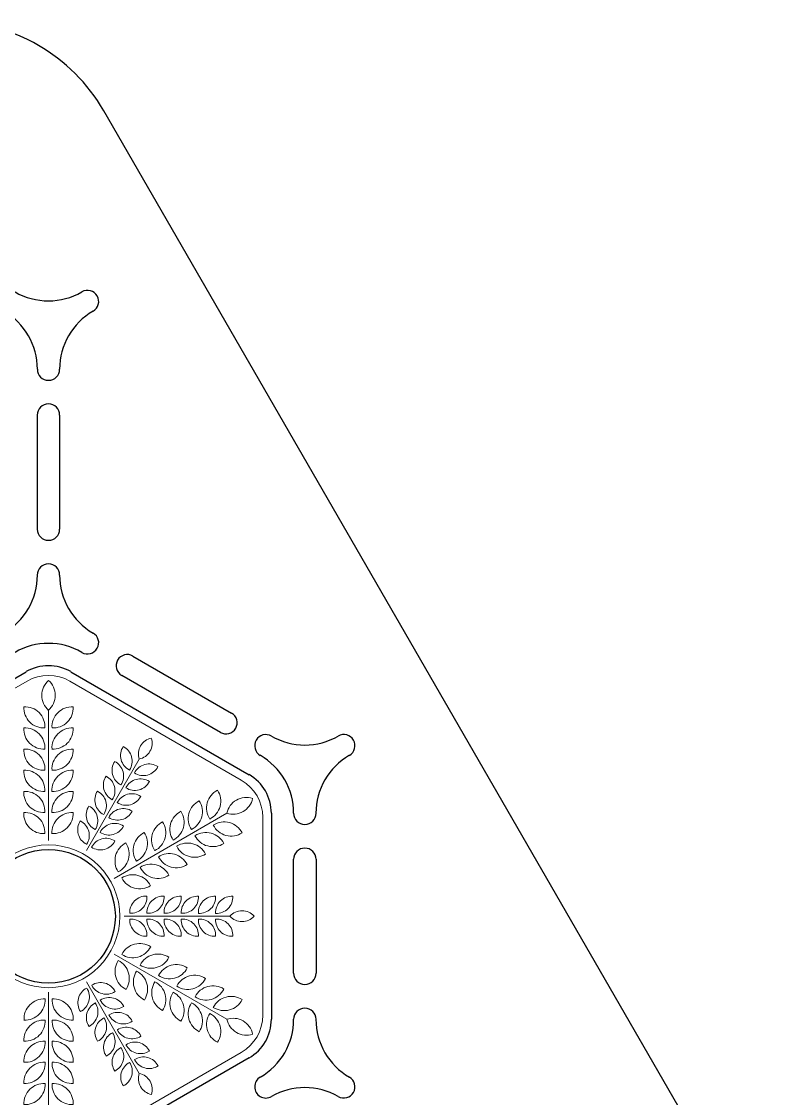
# Model space of a CAD drawing. Header units: millimetres. Extents: x -446 to 255, y -612 to 225.
# Drawn here: x 124.8 to 251.3, y 44.1 to 225.2 of the extents above; entities that cross this region are included whole.
import ezdxf

# ---------------------------------------------------------------- set-up
doc = ezdxf.new("R2010")
doc.units = ezdxf.units.MM
doc.layers.get('0').update_dxf_attribs({"color": 1, "true_color": 0xff0000})
doc.layers.add('Vector Engrave', color=5, linetype='Continuous', lineweight=0, true_color=0x0000ff)

msp = doc.modelspace()

# ---------------------------------------------------------------- linework, layer by layer
for p, q in [((251.34, 15), (138.66, 210.17)), ((127.5, 139.81), (127.5, 158.97)), ((131.25, 158.97), (131.25, 139.81)), ((143.57, 118.46), (160.18, 108.87)), ((95.62, 98.51), (125.62, 115.83)), ((133.12, 115.83), (163.12, 98.51)), ((158.3, 105.63), (141.7, 115.21)), ((166.87, 92.02), (166.87, 57.37)), ((170.62, 65.11), (170.62, 84.28)), ((174.38, 84.28), (174.38, 65.11)), ((163.12, 50.88), (133.12, 33.56))]:
    msp.add_line(p, q)
msp.add_circle((129.37, 74.69), 11.25)
for centre, radius, start, end in [((112.68, 195.17), 30, 30, 90), ((129.37, 189.44), 11.25, 240, 300), ((135.94, 178.08), 1.88, 300, 120), ((116.25, 166.71), 11.25, 0, 60), ((142.5, 166.71), 11.25, 120, 180), ((129.37, 166.71), 1.87, 180, 0), ((129.37, 158.97), 1.88, 0, 180), ((129.37, 139.81), 1.88, 180, 0), ((129.37, 132.07), 1.88, 0, 180), ((116.25, 132.07), 11.25, 300, 0), ((142.5, 132.07), 11.25, 180, 240), ((135.94, 120.7), 1.88, 240, 60), ((129.37, 109.34), 11.25, 60, 120), ((142.64, 116.83), 1.88, 60, 240), ((129.37, 109.34), 7.5, 60, 120), ((159.24, 107.25), 1.88, 240, 60), ((165.94, 103.38), 1.87, 60, 240), ((179.06, 103.38), 1.88, 300, 120), ((172.5, 114.75), 11.25, 240, 300), ((159.37, 92.02), 11.25, 0, 60), ((185.62, 92.02), 11.25, 120, 180), ((159.37, 92.02), 7.5, 0, 60), ((172.5, 92.02), 1.88, 180, 0), ((172.5, 84.28), 1.88, 0, 180), ((172.5, 65.11), 1.88, 180, 0), ((172.5, 57.37), 1.88, 0, 180), ((159.37, 57.37), 7.5, 300, 0), ((159.37, 57.37), 11.25, 300, 0), ((185.62, 57.37), 11.25, 180, 240), ((165.94, 46.01), 1.88, 120, 300), ((179.06, 46.01), 1.87, 240, 60), ((172.5, 34.64), 11.25, 60, 120)]:
    msp.add_arc(centre, radius, start, end)
at = {"layer": 'Vector Engrave'}
for p, q in [((125.77, 114.23), (96.94, 97.58)), ((161.81, 97.58), (132.98, 114.23)), ((129.37, 109.33), (129.37, 87.44)), ((144.63, 101.13), (135.75, 85.74)), ((159.37, 92.02), (140.42, 81.07)), ((165.41, 58.05), (165.41, 91.34)), ((129.37, 87.44), (129.37, 87.44)), ((140.42, 81.07), (140.42, 81.07)), ((159.9, 74.71), (142.12, 74.7)), ((159.37, 57.38), (140.42, 68.32)), ((140.42, 68.32), (140.42, 68.32)), ((144.65, 48.27), (135.75, 63.66)), ((129.39, 40.06), (129.38, 61.94)), ((129.38, 61.94), (129.38, 61.94)), ((132.98, 35.16), (161.81, 51.81))]:
    msp.add_line(p, q, dxfattribs=at)
msp.add_circle((129.37, 74.69), 12, dxfattribs=at)
for centre, radius, start, end in [((129.37, 107.99), 7.21, 60, 120), ((131.63, 111.84), 3.37, 131.7584, 228.1378), ((127.13, 111.85), 3.37, 311.7584, 48.1378), ((128.6, 109.74), 3.37, 176.7584, 273.1378), ((125.41, 106.56), 3.37, 356.7584, 93.1378), ((130.16, 109.73), 3.37, 266.7584, 3.1378), ((133.33, 106.55), 3.37, 86.7584, 183.1378), ((125.41, 103), 3.37, 356.7584, 93.1378), ((128.59, 106.18), 3.37, 176.7584, 273.1378), ((133.33, 103), 3.37, 86.7584, 183.1378), ((130.15, 106.18), 3.37, 266.7584, 3.1378), ((144.24, 101.73), 2.74, 146.7782, 243.1575), ((140.71, 100.79), 2.74, 326.7782, 63.1575), ((147.23, 101.99), 2.74, 101.7782, 198.1575), ((144.07, 103.81), 2.74, 281.7782, 18.1575), ((125.41, 99.45), 3.37, 356.7584, 93.1378), ((128.59, 102.62), 3.37, 176.7584, 273.1378), ((133.33, 99.44), 3.37, 86.7584, 183.1378), ((130.15, 102.62), 3.37, 266.7584, 3.1378), ((142.8, 99.24), 2.74, 146.7782, 243.1575), ((139.27, 98.29), 2.74, 326.7782, 63.1575), ((146.28, 97.57), 2.74, 56.7782, 153.1575), ((145.34, 101.1), 2.74, 236.7782, 333.1575), ((128.59, 99.07), 3.37, 176.7584, 273.1378), ((125.4, 95.89), 3.37, 356.7584, 93.1378), ((133.32, 95.88), 3.37, 86.7584, 183.1378), ((130.15, 99.07), 3.37, 266.7584, 3.1378), ((141.35, 96.74), 2.74, 146.7782, 243.1575), ((137.82, 95.79), 2.74, 326.7782, 63.1575), ((144.84, 95.07), 2.74, 56.7782, 153.1575), ((143.9, 98.6), 2.74, 236.7782, 333.1575), ((158.21, 91.34), 7.21, 0, 60), ((125.4, 92.34), 3.37, 356.7584, 93.1378), ((128.58, 95.51), 3.37, 176.7584, 273.1378), ((130.14, 95.51), 3.37, 266.7584, 3.1378), ((133.32, 92.33), 3.37, 86.7584, 183.1378), ((139.91, 94.24), 2.74, 146.7782, 243.1575), ((136.38, 93.29), 2.74, 326.7782, 63.1575), ((143.39, 92.57), 2.74, 56.7782, 153.1575), ((142.45, 96.1), 2.74, 236.7782, 333.1575), ((159.33, 92.89), 3.37, 116.765, 213.1444), ((154.99, 94.06), 3.37, 296.765, 33.1444), ((162.67, 91.32), 3.37, 71.765, 168.1444), ((160.42, 95.22), 3.37, 251.765, 348.1444), ((138.46, 91.74), 2.74, 146.7782, 243.1575), ((134.93, 90.79), 2.74, 326.7782, 63.1575), ((141.95, 90.07), 2.74, 56.7782, 153.1575), ((156.25, 91.12), 3.37, 116.765, 213.1444), ((151.91, 92.29), 3.37, 296.765, 33.1444), ((128.58, 91.96), 3.37, 176.7584, 273.1378), ((125.4, 88.78), 3.37, 356.7584, 93.1378), ((133.32, 88.77), 3.37, 86.7584, 183.1378), ((130.14, 91.96), 3.37, 266.7584, 3.1378), ((137.02, 89.24), 2.74, 146.7782, 243.1575), ((133.49, 88.29), 2.74, 326.7782, 63.1575), ((141.01, 93.6), 2.74, 236.7782, 333.1575), ((150.09, 87.57), 3.37, 116.765, 213.1444), ((145.74, 88.74), 3.37, 296.765, 33.1444), ((153.17, 89.34), 3.37, 116.765, 213.1444), ((148.82, 90.51), 3.37, 296.765, 33.1444), ((158.94, 87.2), 3.37, 26.765, 123.1444), ((140.5, 87.57), 2.74, 56.7782, 153.1575), ((139.56, 91.1), 2.74, 236.7782, 333.1575), ((147.01, 85.79), 3.37, 116.765, 213.1444), ((142.66, 86.96), 3.37, 296.765, 33.1444), ((155.86, 85.42), 3.37, 26.765, 123.1444), ((160.11, 91.54), 3.37, 206.765, 303.1444), ((139.06, 85.07), 2.74, 56.7782, 153.1575), ((138.11, 88.6), 2.74, 236.7782, 333.1575), ((143.93, 84.02), 3.37, 116.765, 213.1444), ((139.58, 85.18), 3.37, 296.765, 33.1444), ((152.78, 83.65), 3.37, 26.765, 123.1444), ((157.03, 89.77), 3.37, 206.765, 303.1444), ((149.7, 81.87), 3.37, 26.765, 123.1444), ((153.95, 87.99), 3.37, 206.765, 303.1444), ((146.62, 80.1), 3.37, 26.765, 123.1444), ((150.87, 86.22), 3.37, 206.765, 303.1444), ((143.54, 78.32), 3.37, 26.765, 123.1444), ((147.79, 84.44), 3.37, 206.765, 303.1444), ((144.71, 82.67), 3.37, 206.765, 303.1444), ((145.79, 75.35), 2.74, 86.7782, 183.1575), ((143.21, 77.93), 2.74, 266.7782, 3.1575), ((148.68, 75.35), 2.74, 86.7782, 183.1575), ((146.1, 77.93), 2.74, 266.7782, 3.1575), ((151.56, 75.34), 2.74, 86.7782, 183.1575), ((148.98, 77.93), 2.74, 266.7782, 3.1575), ((154.45, 75.34), 2.74, 86.7782, 183.1575), ((151.87, 77.93), 2.74, 266.7782, 3.1575), ((157.34, 75.34), 2.74, 86.7782, 183.1575), ((154.76, 77.92), 2.74, 266.7782, 3.1575), ((160.23, 75.34), 2.74, 86.7782, 183.1575), ((157.65, 77.92), 2.74, 266.7782, 3.1575), ((161.94, 72.88), 2.74, 41.7782, 138.1575), ((161.94, 76.53), 2.74, 221.7782, 318.1575), ((143.21, 71.5), 2.74, 356.7782, 93.1575), ((145.79, 74.08), 2.74, 176.7782, 273.1575), ((146.09, 71.5), 2.74, 356.7782, 93.1575), ((148.68, 74.08), 2.74, 176.7782, 273.1575), ((151.56, 74.08), 2.74, 176.7782, 273.1575), ((148.98, 71.5), 2.74, 356.7782, 93.1575), ((154.45, 74.07), 2.74, 176.7782, 273.1575), ((151.87, 71.49), 2.74, 356.7782, 93.1575), ((157.34, 74.07), 2.74, 176.7782, 273.1575), ((154.75, 71.49), 2.74, 356.7782, 93.1575), ((160.23, 74.07), 2.74, 176.7782, 273.1575), ((157.64, 71.49), 2.74, 356.7782, 93.1575), ((144.73, 66.76), 3.37, 56.7716, 153.151), ((143.56, 71.1), 3.37, 236.7716, 333.151), ((143.94, 65.41), 3.37, 146.7716, 243.151), ((139.6, 64.24), 3.37, 326.7716, 63.151), ((147.8, 64.98), 3.37, 56.7716, 153.151), ((146.64, 69.32), 3.37, 236.7716, 333.151), ((147.02, 63.63), 3.37, 146.7716, 243.151), ((142.68, 62.46), 3.37, 326.7716, 63.151), ((150.88, 63.2), 3.37, 56.7716, 153.151), ((149.72, 67.54), 3.37, 236.7716, 333.151), ((138.15, 60.81), 2.74, 26.7782, 123.1575), ((150.1, 61.85), 3.37, 146.7716, 243.151), ((145.75, 60.68), 3.37, 326.7716, 63.151), ((153.96, 61.42), 3.37, 56.7716, 153.151), ((152.8, 65.76), 3.37, 236.7716, 333.151), ((137.05, 60.17), 2.74, 116.7782, 213.1575), ((133.52, 61.12), 2.74, 296.7782, 33.1575), ((139.09, 64.33), 2.74, 206.7782, 303.1575), ((153.18, 60.07), 3.37, 146.7716, 243.151), ((148.83, 58.9), 3.37, 326.7716, 63.151), ((157.04, 59.64), 3.37, 56.7716, 153.151), ((155.88, 63.98), 3.37, 236.7716, 333.151), ((128.62, 57.43), 3.37, 86.7782, 183.1575), ((125.44, 60.61), 3.37, 266.7782, 3.1575), ((130.18, 57.43), 3.37, 356.7782, 93.1575), ((133.36, 60.61), 3.37, 176.7782, 273.1575), ((138.49, 57.67), 2.74, 116.7782, 213.1575), ((134.96, 58.62), 2.74, 296.7782, 33.1575), ((139.59, 58.3), 2.74, 26.7782, 123.1575), ((140.54, 61.83), 2.74, 206.7782, 303.1575), ((156.26, 58.29), 3.37, 146.7716, 243.151), ((151.91, 57.12), 3.37, 326.7716, 63.151), ((160.11, 57.86), 3.37, 56.7716, 153.151), ((158.95, 62.2), 3.37, 236.7716, 333.151), ((141.03, 55.8), 2.74, 26.7782, 123.1575), ((141.98, 59.33), 2.74, 206.7782, 303.1575), ((159.33, 56.51), 3.37, 146.7716, 243.151), ((154.99, 55.35), 3.37, 326.7716, 63.151), ((158.21, 58.05), 7.21, 300, 0), ((128.61, 53.88), 3.37, 86.7782, 183.1575), ((125.44, 57.06), 3.37, 266.7782, 3.1575), ((133.36, 57.05), 3.37, 176.7782, 273.1575), ((130.17, 53.88), 3.37, 356.7782, 93.1575), ((139.93, 55.17), 2.74, 116.7782, 213.1575), ((136.41, 56.12), 2.74, 296.7782, 33.1575), ((160.42, 54.18), 3.37, 11.7716, 108.151), ((162.68, 58.07), 3.37, 191.7716, 288.151), ((141.38, 52.67), 2.74, 116.7782, 213.1575), ((137.85, 53.62), 2.74, 296.7782, 33.1575), ((142.47, 53.3), 2.74, 26.7782, 123.1575), ((143.42, 56.83), 2.74, 206.7782, 303.1575), ((128.61, 50.32), 3.37, 86.7782, 183.1575), ((125.43, 53.5), 3.37, 266.7782, 3.1575), ((133.35, 53.5), 3.37, 176.7782, 273.1575), ((130.17, 50.32), 3.37, 356.7782, 93.1575), ((142.82, 50.17), 2.74, 116.7782, 213.1575), ((139.29, 51.11), 2.74, 296.7782, 33.1575), ((143.92, 50.8), 2.74, 26.7782, 123.1575), ((144.86, 54.33), 2.74, 206.7782, 303.1575), ((145.36, 48.3), 2.74, 26.7782, 123.1575), ((128.61, 46.77), 3.37, 86.7782, 183.1575), ((125.43, 49.95), 3.37, 266.7782, 3.1575), ((133.35, 49.94), 3.37, 176.7782, 273.1575), ((130.17, 46.77), 3.37, 356.7782, 93.1575), ((144.26, 47.67), 2.74, 116.7782, 213.1575), ((140.73, 48.61), 2.74, 296.7782, 33.1575), ((146.31, 51.83), 2.74, 206.7782, 303.1575), ((147.25, 47.41), 2.74, 161.7782, 258.1575), ((144.08, 45.59), 2.74, 341.7782, 78.1575), ((128.61, 43.21), 3.37, 86.7782, 183.1575), ((125.43, 46.39), 3.37, 266.7782, 3.1575), ((130.17, 43.21), 3.37, 356.7782, 93.1575), ((133.35, 46.39), 3.37, 176.7782, 273.1575)]:
    msp.add_arc(centre, radius, start, end, dxfattribs=at)

doc.saveas('drawing.dxf')
